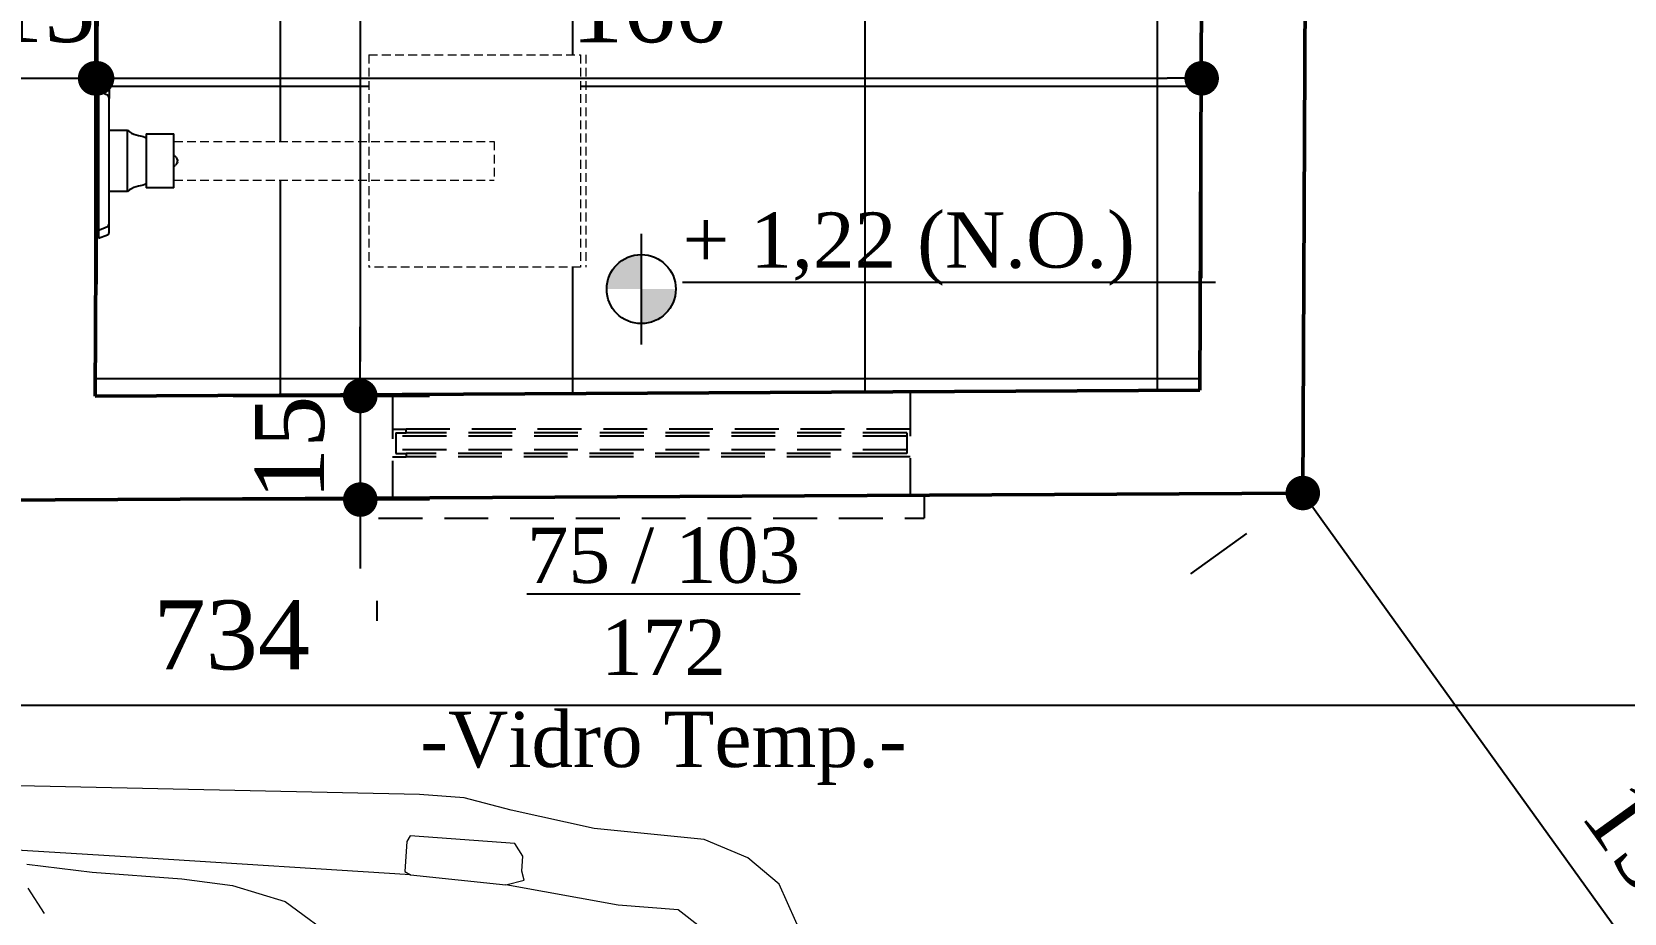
# Model space of a CAD drawing. Header units: millimetres. Extents: x 103208 to 171806, y -164 to 10038.
# Drawn here: x 114433.3 to 114663.9, y 6187.9 to 6315.5 of the extents above; entities that cross this region are included whole.
import ezdxf

# ---------------------------------------------------------------- set-up
doc = ezdxf.new("R2010")
doc.units = ezdxf.units.MM
doc.linetypes.add('HIDDEN', pattern=[9.525, 6.35, -3.175])
for name, color, linetype in [('Hachuria - Moveis', 1, 'Continuous'), ('Piso', 55, 'Continuous'), ('PN010', 1, 'Continuous'), ('Portas-Cotas', 2, 'Continuous'), ('Projeção Janela - Viga', 1, 'HIDDEN'), ('Texto', 2, 'Continuous')]:
    doc.layers.add(name, color=color, linetype=linetype)
for name, color, linetype, lineweight in [('MEDIDAS', 7, 'Continuous', 0), ('Parede Baixa', 5, 'Continuous', 50), ('Portas - Janelas', 2, 'Continuous', 20), ('Projeção Janela', 15, 'HIDDEN', 9), ('Vaga', 184, 'Continuous', 13)]:
    doc.layers.add(name, color=color, linetype=linetype, lineweight=lineweight)
doc.styles.add('Valéria', font='romantic.ttf', dxfattribs={"height": 10})
doc.dimstyles.new('Cota - 50', dxfattribs={"dimtxt": 10, "dimasz": 5, "dimexe": 10, "dimexo": 20, "dimgap": 5, "dimtad": 1, "dimtxsty": 'Valéria', "dimblk": 'DOT', "dimcen": 0, "dimclrd": 12, "dimclre": 12, "dimclrt": 2, "dimazin": 2, "dimtfac": 1, "dimtix": 1, "dimtmove": 0, "dimatfit": 3, "dimldrblk": 'DOT', "dimfxl": 1, "dimarcsym": 0})

# ---------------------------------------------------------------- blocks, each defined once
blk = doc.blocks.new('_Dot')
at = {"color": 0, "linetype": 'ByBlock', "lineweight": -2}
blk.add_line((-0.5, 0), (-1, 0), dxfattribs=at)
at = {"color": 0, "linetype": 'ByBlock', "const_width": 0.5}
blk.add_lwpolyline([(-0.25, 0, 1), (0.25, 0, 1)], format="xyb", close=True, dxfattribs=at)
blk = doc.blocks.new('*D650')
at = {"layer": 'Defpoints', "color": 0, "transparency": 16777216}
for p in [(115535.94, 6718.85, 9825), (115634.72, 6581.57), (113095.95, 4963.15, 9825)]:
    blk.add_point(p, dxfattribs=at)
at = {"layer": 'MEDIDAS', "color": 12, "lineweight": -2, "transparency": 16777216}
for p, q in [((115547.62, 6702.61), (115640.56, 6573.45)), ((113198.78, 4828.79), (115630.66, 6578.65)), ((113107.63, 4946.91), (113200.57, 4817.75))]:
    blk.add_line(p, q, dxfattribs=at)
at = {"layer": 'MEDIDAS', "color": 12, "lineweight": -2, "transparency": 16777216, "xscale": 5, "yscale": 5, "zscale": 5}
for p, rotation in [((115634.72, 6581.57), 35.73698977606095), ((113194.73, 4825.87), 215.736989776061)]:
    blk.add_blockref('_Dot', p, dxfattribs=dict(at, rotation=rotation))
at = {"layer": 'MEDIDAS', "color": 2, "transparency": 16777216, "insert": (114408.79, 5711.96), "char_height": 10, "attachment_point": 5, "rotation": 35.737, "style": 'Valéria'}
blk.add_mtext('3006', dxfattribs=at)
blk = doc.blocks.new('Audi A4 Cab dessus')
at = {"color": 0, "linetype": 'Continuous', "flags": 128}
for points in [[(-0.5852, 2.3759), (-0.696, 2.3247), (-0.7348, 2.2778), (-0.7613, 2.2123), (-0.7762, 2.0474), (-0.8019, 1.9236), (-0.8198, 1.853), (-0.824, 1.7861), (-0.834, 0.774)], [(0.7584, -0.2673), (0.7669, 0.7224), (0.7321, 1.3788), (0.7164, 1.7697), (0.7075, 1.9136), (0.6778, 2.0813), (0.6697, 2.1669), (0.6293, 2.2367), (0.5811, 2.2532), (0.4536, 2.2926), (0.3571, 2.3256), (0.1476, 2.3432), (0.0137, 2.3517), (-0.1303, 2.3428), (-0.3375, 2.3245), (-0.4383, 2.2905), (-0.5613, 2.2579), (-0.6073, 2.2384), (-0.6562, 2.1743), (-0.6618, 2.085), (-0.6903, 1.9165)], [(-0.713, 1.201), (-0.7024, 1.2989), (-0.6939, 1.4328), (-0.6847, 1.5084), (-0.6618, 1.5876), (-0.6029, 1.6691)], [(-0.677, 1.2032), (-0.6396, 1.2278)], [(-0.7038, 1.774), (-0.7241, 1.3809), (-0.7562, 0.7287), (-0.7561, -0.266), (-0.7475, -0.2711), (-0.7575, -0.2884), (-0.7589, -0.3107), (-0.7553, -0.3243), (-0.7445, -0.3654)]]:
    blk.add_lwpolyline(points, dxfattribs=at)
blk.add_lwpolyline([(-0.6976, 1.9439), (-0.7113, 1.9403), (-0.7336, 1.9417), (-0.7523, 1.9294), (-0.7621, 1.7732), (-0.7535, 1.7682), (-0.7088, 1.7654), (-0.7038, 1.774), (-0.6903, 1.9165)], close=True, dxfattribs=at)
blk = doc.blocks.new('*D678')
at = {"color": 12, "lineweight": -2, "transparency": 16777216}
for p, q in [((114442.75, 6279), (114442.75, 6318.81)), ((114602.75, 6279.87), (114602.75, 6318.81)), ((114447.75, 6308.81), (114597.75, 6308.81))]:
    blk.add_line(p, q, dxfattribs=at)
at = {"layer": 'Defpoints', "color": 0, "transparency": 16777216}
for p in [(114602.75, 6308.81), (114602.75, 6259.87, 9825), (114442.75, 6259, 9825)]:
    blk.add_point(p, dxfattribs=at)
at = {"color": 12, "lineweight": -2, "transparency": 16777216, "xscale": 5, "yscale": 5, "zscale": 5, "rotation": 180}
blk.add_blockref('_Dot', (114442.75, 6308.81), dxfattribs=at)
at = {"color": 12, "lineweight": -2, "transparency": 16777216, "xscale": 5, "yscale": 5, "zscale": 5}
blk.add_blockref('_Dot', (114602.75, 6308.81), dxfattribs=at)
at = {"color": 2, "transparency": 16777216, "insert": (114522.75, 6318.96), "char_height": 10, "attachment_point": 5, "style": 'Valéria'}
blk.add_mtext('160', dxfattribs=at)
blk = doc.blocks.new('*D761')
at = {"color": 12, "lineweight": -2, "transparency": 16777216}
for p, q in [((114427.47, 6282.72), (114427.47, 6318.81)), ((114442.47, 6282.8), (114442.47, 6318.81)), ((114422.47, 6308.81), (114417.47, 6308.81)), ((114427.47, 6308.81), (114442.47, 6308.81)), ((114447.47, 6308.81), (114452.47, 6308.81))]:
    blk.add_line(p, q, dxfattribs=at)
at = {"layer": 'Defpoints', "color": 0, "transparency": 16777216}
for p in [(114442.47, 6308.81), (114427.47, 6262.72, 9825), (114442.47, 6262.8, 9825)]:
    blk.add_point(p, dxfattribs=at)
at = {"color": 12, "lineweight": -2, "transparency": 16777216, "xscale": 5, "yscale": 5, "zscale": 5}
blk.add_blockref('_Dot', (114427.47, 6308.81), dxfattribs=at)
at = {"color": 12, "lineweight": -2, "transparency": 16777216, "xscale": 5, "yscale": 5, "zscale": 5, "rotation": 180}
blk.add_blockref('_Dot', (114442.47, 6308.81), dxfattribs=at)
at = {"color": 2, "transparency": 16777216, "insert": (114434.97, 6319), "char_height": 10, "attachment_point": 5, "style": 'Valéria'}
blk.add_mtext('15', dxfattribs=at)
blk = doc.blocks.new('*D789')
at = {"color": 12, "lineweight": -2, "transparency": 16777216}
for p, q in [((114117, 6218.03), (114840.86, 6218.03)), ((114845.86, 6214.6), (114845.86, 6208.03)), ((114112, 6211.12), (114112, 6208.03))]:
    blk.add_line(p, q, dxfattribs=at)
at = {"layer": 'Defpoints', "color": 0, "transparency": 16777216}
for p in [(114845.86, 6234.6, 9825), (114112, 6231.12, 9825), (114845.86, 6218.03)]:
    blk.add_point(p, dxfattribs=at)
at = {"color": 12, "lineweight": -2, "transparency": 16777216, "xscale": 5, "yscale": 5, "zscale": 5, "rotation": 180}
blk.add_blockref('_Dot', (114112, 6218.03), dxfattribs=at)
at = {"color": 12, "lineweight": -2, "transparency": 16777216, "xscale": 5, "yscale": 5, "zscale": 5}
blk.add_blockref('_Dot', (114845.86, 6218.03), dxfattribs=at)
at = {"color": 2, "transparency": 16777216, "insert": (114462.27, 6228.13), "char_height": 10, "attachment_point": 5, "style": 'Valéria'}
blk.add_mtext('734', dxfattribs=at)
blk = doc.blocks.new('*D794')
at = {"color": 12, "lineweight": -2, "transparency": 16777216}
for p, q in [((114463.59, 6497.81), (114490.88, 6497.81)), ((114480.88, 6492.81), (114480.88, 6267.8)), ((114462.47, 6262.8), (114490.88, 6262.8))]:
    blk.add_line(p, q, dxfattribs=at)
at = {"layer": 'Defpoints', "color": 0, "transparency": 16777216}
for p in [(114443.59, 6497.81, 9825), (114442.47, 6262.8, 9825), (114480.88, 6262.8)]:
    blk.add_point(p, dxfattribs=at)
at = {"color": 12, "lineweight": -2, "transparency": 16777216, "xscale": 5, "yscale": 5, "zscale": 5}
for p, rotation in [((114480.88, 6497.81), 90), ((114480.88, 6262.8), 270)]:
    blk.add_blockref('_Dot', p, dxfattribs=dict(at, rotation=rotation))
at = {"color": 2, "transparency": 16777216, "insert": (114470.69, 6380.3), "char_height": 10, "attachment_point": 5, "rotation": 90, "style": 'Valéria'}
blk.add_mtext('235', dxfattribs=at)
blk = doc.blocks.new('*D795')
at = {"color": 12, "lineweight": -2, "transparency": 16777216}
for p, q in [((114480.88, 6267.8), (114480.88, 6272.8)), ((114462.47, 6262.8), (114490.88, 6262.8)), ((114480.88, 6262.8), (114480.88, 6247.8)), ((114462.55, 6247.8), (114490.88, 6247.8)), ((114480.88, 6242.8), (114480.88, 6237.8))]:
    blk.add_line(p, q, dxfattribs=at)
at = {"layer": 'Defpoints', "color": 0, "transparency": 16777216}
for p in [(114442.47, 6262.8, 9825), (114442.55, 6247.8, 9825), (114480.88, 6247.8)]:
    blk.add_point(p, dxfattribs=at)
at = {"color": 12, "lineweight": -2, "transparency": 16777216, "xscale": 5, "yscale": 5, "zscale": 5}
for p, rotation in [((114480.88, 6262.8), 270), ((114480.88, 6247.8), 90)]:
    blk.add_blockref('_Dot', p, dxfattribs=dict(at, rotation=rotation))
at = {"color": 2, "transparency": 16777216, "insert": (114470.69, 6255.3), "char_height": 10, "attachment_point": 5, "rotation": 90, "style": 'Valéria'}
blk.add_mtext('15', dxfattribs=at)
blk = doc.blocks.new('*D797')
at = {"color": 12, "lineweight": -2, "transparency": 16777216}
for p, q in [((114620.32, 6244.69), (114699.12, 6135.18)), ((114601.17, 6237.07), (114609.28, 6242.91)), ((114685.8, 6119.44), (114693.92, 6125.28))]:
    blk.add_line(p, q, dxfattribs=at)
at = {"layer": 'Defpoints', "color": 0, "transparency": 16777216}
for p in [(114617.4, 6248.75, 9825), (114702.04, 6131.12, 9825), (114702.04, 6131.12)]:
    blk.add_point(p, dxfattribs=at)
at = {"color": 12, "lineweight": -2, "transparency": 16777216, "xscale": 5, "yscale": 5, "zscale": 5}
for p, rotation in [((114617.4, 6248.75), 125.7361909105316), ((114702.04, 6131.12), 305.7361909105317)]:
    blk.add_blockref('_Dot', p, dxfattribs=dict(at, rotation=rotation))
at = {"color": 2, "transparency": 16777216, "insert": (114667.99, 6195.88), "char_height": 10, "attachment_point": 5, "rotation": 305.7362, "style": 'Valéria'}
blk.add_mtext('150', dxfattribs=at)

msp = doc.modelspace()

# ---------------------------------------------------------------- hatches: boundary and pattern name
at = {"layer": 'Piso'}
h = msp.add_hatch(dxfattribs=at)
h.set_pattern_fill('ANSI37', color=256, scale=13.33333, angle=-45)
h.paths.add_polyline_path([(114602.79747, 6332.09151), (114442.79906, 6332.80606), (114442.46538, 6262.8002), (114602.47132, 6263.6656)])
h.paths.add_polyline_path([(114482.10844, 6312.22614), (114512.79032, 6312.22614), (114512.79032, 6281.4828), (114482.10844, 6281.4828), (114482.10844, 6294.05447), (114453.8821, 6294.05447), (114453.8821, 6292.92747), (114449.87229, 6292.92747), (114449.87229, 6293.51302), (114449.55077, 6293.37895), (114449.10723, 6293.244), (114448.76551, 6293.17628), (114448.40705, 6293.0946), (114448.06478, 6292.9774), (114447.73854, 6292.82594), (114447.42825, 6292.64022), (114447.13455, 6292.41916), (114444.50313, 6292.41916), (114444.50313, 6287.80226), (114444.50313, 6286.31287), (114444.28409, 6286.13622), (114442.96213, 6285.65447), (114442.96213, 6308.05447), (114444.4124, 6307.52596), (114444.50313, 6307.25914), (114444.50313, 6305.90669), (114444.50313, 6301.28978), (114447.13455, 6301.28978), (114447.42829, 6301.06869), (114447.73872, 6300.88233), (114448.06497, 6300.73146), (114448.4071, 6300.61432), (114448.76551, 6300.53266), (114449.10723, 6300.46494), (114449.55077, 6300.32999), (114449.87229, 6300.19592), (114449.87229, 6300.78147), (114453.8821, 6300.78147), (114453.8821, 6299.65447), (114482.10844, 6299.65447)], flags=16)
h.paths.add_polyline_path([(114453.8821, 6296.04), (114453.8821, 6297.7027), (114454.23971, 6297.39728), (114454.40471, 6296.99894), (114454.37088, 6296.5691), (114454.14559, 6296.20147)], flags=0)
h.paths.add_polyline_path([(114454.31542, 6297.27372), (114454.41608, 6296.85447), (114454.31542, 6296.43522), (114454.26778, 6296.37943), (114454.34925, 6296.57612), (114454.39895, 6296.78314), (114454.38225, 6296.99538), (114454.33255, 6297.20239), (114454.14559, 6297.50747), (114454.08305, 6297.5458)], flags=0)
h.paths.add_polyline_path([(114444.46749, 6287.62111), (114444.36544, 6287.41167), (114444.23713, 6287.357), (114444.48143, 6287.58736), (114444.49406, 6287.71249)], flags=0)
h.paths.add_polyline_path([(114526.57042, 6278.28279, -1), (114516.57042, 6278.28279, -1)], flags=16)
h.paths.add_polyline_path([(114508.51374, 6308.21766), (114535.70309, 6308.21766), (114535.70309, 6329.77091), (114508.51374, 6329.77091)], flags=24)
h.paths.add_polyline_path([(114481.94225, 6256.41393), (114481.94225, 6276.20683), (114460.389, 6276.20683), (114460.389, 6256.41393)], flags=9)
h.paths.add_polyline_path([(114525.17887, 6276.75025), (114593.36822, 6276.75025), (114593.36822, 6293.99285), (114525.17887, 6293.99285)], flags=24)
at = {"layer": 'Portas - Janelas'}
h = msp.add_hatch(color=256, dxfattribs=at)
edge = h.paths.add_edge_path()
edge.add_arc((114521.57042, 6278.28279), 5, 90, 180)
edge.add_line((114516.57042, 6278.28279), (114521.57042, 6278.28279))
edge.add_line((114521.57042, 6278.28279), (114521.57042, 6283.28279))
edge = h.paths.add_edge_path()
edge.add_arc((114521.57042, 6278.28279), 5, 270, 360)
edge.add_line((114526.57042, 6278.28279), (114521.57042, 6278.28279))
edge.add_line((114521.57042, 6278.28279), (114521.57042, 6273.28279))

# ---------------------------------------------------------------- linework, layer by layer
at = {"layer": 'Hachuria - Moveis'}
for p, q in [((114442.96213, 6308.05447), (114444.23713, 6307.58984)), ((114442.96213, 6308.05447), (114442.96213, 6285.65447)), ((114443.5683, 6306.63692), (114442.96213, 6306.87528)), ((114444.23713, 6306.35194), (114443.5683, 6306.63692)), ((114444.23713, 6307.58984), (114444.30597, 6307.55508)), ((114444.42522, 6306.17459), (114444.23713, 6306.35194)), ((114444.30597, 6307.55508), (114444.37013, 6307.50334)), ((114444.37013, 6307.50334), (114444.42522, 6307.43815)), ((114444.42522, 6307.43815), (114444.46749, 6307.36395)), ((114444.46749, 6306.08783), (114444.42522, 6306.17459)), ((114444.46749, 6307.36395), (114444.49406, 6307.28579)), ((114444.49406, 6305.99645), (114444.46749, 6306.08783)), ((114444.49406, 6307.28579), (114444.50313, 6307.20902)), ((114444.50313, 6305.90669), (114444.49406, 6305.99645)), ((114444.50313, 6307.20902), (114444.50313, 6305.90669)), ((114444.50313, 6301.28978), (114444.50313, 6305.90669)), ((114444.50313, 6292.41916), (114444.50313, 6301.28978)), ((114444.50313, 6301.28978), (114447.13455, 6301.28978)), ((114447.13455, 6301.28978), (114447.42829, 6301.06869)), ((114447.13455, 6292.41916), (114447.13455, 6301.28978)), ((114447.42829, 6301.06869), (114447.73872, 6300.88233)), ((114447.73872, 6300.88233), (114448.06497, 6300.73146)), ((114448.06497, 6300.73146), (114448.4071, 6300.61432)), ((114448.4071, 6300.61432), (114448.76551, 6300.53266)), ((114448.76551, 6300.53266), (114448.99361, 6300.48746)), ((114448.99361, 6300.48746), (114449.21832, 6300.43114)), ((114449.21832, 6300.43114), (114449.43968, 6300.36379)), ((114449.43968, 6300.36379), (114449.65768, 6300.28541)), ((114449.65768, 6300.28541), (114449.87229, 6300.19592)), ((114449.87229, 6300.78147), (114449.87229, 6300.19592)), ((114449.87229, 6300.78147), (114453.8821, 6300.78147)), ((114449.87229, 6300.19592), (114449.87229, 6293.51302)), ((114453.8821, 6297.66509), (114453.8821, 6300.78147)), ((114453.90152, 6297.65704), (114453.8821, 6297.66509)), ((114453.8821, 6296.04385), (114453.8821, 6297.66509)), ((114454.02204, 6297.58319), (114453.90152, 6297.65704)), ((114454.02204, 6297.58319), (114454.12952, 6297.49139)), ((114454.22131, 6297.38392), (114454.12952, 6297.49139)), ((114454.22131, 6297.38392), (114454.29516, 6297.2634)), ((114454.34925, 6297.13282), (114454.29516, 6297.2634)), ((114454.29516, 6296.44554), (114454.34925, 6296.57612)), ((114454.38225, 6296.99538), (114454.34925, 6297.13282)), ((114454.38225, 6296.71356), (114454.34925, 6296.57612)), ((114454.38225, 6296.99538), (114454.39334, 6296.85447)), ((114454.38225, 6296.71356), (114454.39334, 6296.85447)), ((114453.8821, 6296.04385), (114453.90152, 6296.0519)), ((114453.8821, 6292.92747), (114453.8821, 6296.04385)), ((114454.02204, 6296.12575), (114453.90152, 6296.0519)), ((114454.02204, 6296.12575), (114454.12952, 6296.21755)), ((114454.22131, 6296.32502), (114454.12952, 6296.21755)), ((114454.22131, 6296.32502), (114454.29516, 6296.44554)), ((114447.13455, 6292.41916), (114444.50313, 6292.41916)), ((114444.50313, 6287.80226), (114444.50313, 6292.41916)), ((114447.42825, 6292.64022), (114447.13455, 6292.41916)), ((114447.73854, 6292.82594), (114447.42825, 6292.64022)), ((114448.06478, 6292.9774), (114447.73854, 6292.82594)), ((114448.40705, 6293.0946), (114448.06478, 6292.9774)), ((114448.76551, 6293.17628), (114448.40705, 6293.0946)), ((114448.99361, 6293.22148), (114448.76551, 6293.17628)), ((114449.21832, 6293.2778), (114448.99361, 6293.22148)), ((114449.43968, 6293.34515), (114449.21832, 6293.2778)), ((114449.65768, 6293.42353), (114449.43968, 6293.34515)), ((114449.87229, 6293.51302), (114449.65768, 6293.42353)), ((114449.87229, 6293.51302), (114449.87229, 6292.92747)), ((114453.8821, 6292.92747), (114449.87229, 6292.92747)), ((114443.5683, 6287.07202), (114444.23713, 6287.357)), ((114444.23713, 6287.357), (114444.42522, 6287.53436)), ((114444.42522, 6287.53436), (114444.46749, 6287.62111)), ((114444.46749, 6287.62111), (114444.49406, 6287.71249)), ((114444.49406, 6287.71249), (114444.50313, 6287.80226)), ((114444.50313, 6286.49992), (114444.50313, 6287.80226)), ((114442.96213, 6286.83366), (114443.5683, 6287.07202)), ((114442.96213, 6285.65447), (114444.23713, 6286.1191)), ((114444.23713, 6286.1191), (114444.30597, 6286.15386)), ((114444.30597, 6286.15386), (114444.37013, 6286.2056))]:
    msp.add_line(p, q, dxfattribs=at)
msp.add_circle((114521.57042, 6278.28279), 5, dxfattribs=at)
msp.add_arc((114444.1668, 6286.4747), 0.33727, 307.0748722, 4.2896314, dxfattribs=at)
at = {"layer": 'Parede Baixa'}
for p, q in [((114442.46538, 6262.8002, 9825), (114443.58555, 6497.8097, 9825)), ((114602.47132, 6263.6656, 9825), (114603.59149, 6498.6757, 9825)), ((114617.40038, 6248.74613, 9825), (114618.59167, 6498.6757, 9825)), ((114442.46538, 6262.8002, 9825), (114602.47132, 6263.6656, 9825)), ((114325.08486, 6247.16513, 9825), (114617.61347, 6248.74728, 9825))]:
    msp.add_line(p, q, dxfattribs=at)
at = {"layer": 'PN010'}
for p, q in [((114521.57042, 6286.28279), (114521.57042, 6270.28279)), ((114527.5339, 6279.28279), (114604.76366, 6279.28279))]:
    msp.add_line(p, q, dxfattribs=at)
at = {"layer": 'Projeção Janela', "linetype": 'HIDDEN', "ltscale": 0.2}
for p, q in [((114482.10844, 6312.22614), (114482.10844, 6281.4828)), ((114482.10844, 6312.22614), (114512.79032, 6312.22614)), ((114512.79032, 6312.22614), (114512.79032, 6281.4828)), ((114513.57041, 6312.22614), (114513.57041, 6281.4828)), ((114453.8821, 6299.65447), (114500.24938, 6299.65447)), ((114500.24938, 6299.65447), (114500.24938, 6294.05447)), ((114453.8821, 6294.05447), (114500.24938, 6294.05447)), ((114512.79032, 6281.4828), (114482.10844, 6281.4828))]:
    msp.add_line(p, q, dxfattribs=at)
at = {"layer": 'Projeção Janela - Viga'}
for p, q in [((114485.53556, 6262.92748, 9825), (114485.53556, 6248.03293, 9825)), ((114560.53556, 6263.33312, 9825), (114560.53556, 6248.43857, 9825)), ((114485.53556, 6257.98779, 9825), (114487.53556, 6257.98779, 9825)), ((114486.03556, 6257.48779, 9825), (114486.03556, 6254.48779, 9825)), ((114486.03556, 6257.48779, 9825), (114487.53556, 6257.48779, 9825)), ((114560.53556, 6257.98779, 9825), (114487.53556, 6257.98779, 9825)), ((114487.53556, 6257.48779, 9825), (114487.53556, 6257.98779, 9825)), ((114560.03556, 6257.48779, 9825), (114487.53556, 6257.48779, 9825)), ((114560.03556, 6257.48779, 9825), (114560.03556, 6254.48779, 9825)), ((114560.03556, 6256.98779, 9825), (114486.03556, 6256.98779, 9825)), ((114485.53556, 6253.98779, 9825), (114487.53556, 6253.98779, 9825)), ((114560.03556, 6254.98779, 9825), (114486.03556, 6254.98779, 9825)), ((114486.03556, 6254.48779, 9825), (114487.53556, 6254.48779, 9825)), ((114487.53556, 6254.48779, 9825), (114487.53556, 6253.98779, 9825)), ((114558.53556, 6254.48779, 9825), (114487.53556, 6254.48779, 9825)), ((114558.53556, 6253.98779, 9825), (114487.53556, 6253.98779, 9825)), ((114560.03556, 6254.48779, 9825), (114558.53556, 6254.48779, 9825)), ((114560.53556, 6253.98779, 9825), (114558.53556, 6253.98779, 9825)), ((114562.53381, 6248.44938, 9825), (114562.53381, 6245.12061, 9825)), ((114483.53556, 6245.12061, 9825), (114562.53381, 6245.12061, 9825)), ((114483.25147, 6233.12603, 9825), (114483.25147, 6230.22452, 9825))]:
    msp.add_line(p, q, dxfattribs=at)

# ---------------------------------------------------------------- block references
at = {"layer": 'Vaga', "xscale": 96.996, "yscale": 96.996, "zscale": 96.996, "rotation": 269.3422651819478}
msp.add_blockref('Audi A4 Cab dessus', (114315.29359, 6127.1773), dxfattribs=at)

# ---------------------------------------------------------------- texts
at = {"layer": 'Portas-Cotas', "insert": (114449.79479, 6243.74084, -9825), "char_height": 8, "attachment_point": 1, "style": 'Valéria'}
msp.add_mtext_dynamic_manual_height_columns('\\pxqc;{\\L75 / 103\\P}172\\P-Vidro Temp.-', width=150, gutter_width=50, heights=[0], dxfattribs=at)
at = {"layer": 'Texto', "insert": (114527.5339, 6289.3893), "char_height": 8, "attachment_point": 1, "style": 'Valéria'}
msp.add_mtext('+ 1,22 (N.O.)', dxfattribs=at)

# ---------------------------------------------------------------- dimensions: what is measured, and where the dimension line sits
dim = msp.add_linear_dim(base=(114480.87772, 6262.8002), p1=(114443.58555, 6497.8097, 9825), p2=(114442.46538, 6262.8002, 9825), angle=90, text='235', dimstyle='Cota - 50')
dim.commit()
dim.dimension.update_dxf_attribs({"geometry": '*D794', "text_midpoint": (114470.68542, 6380.30495)})
dim = msp.add_linear_dim(base=(114442.46538, 6308.80921), p1=(114427.47044, 6262.7191, 9825), p2=(114442.46538, 6262.8002, 9825), text='15', dimstyle='Cota - 50')
dim.commit()
dim.dimension.update_dxf_attribs({"geometry": '*D761', "text_midpoint": (114434.96791, 6319.00152)})
dim = msp.add_linear_dim(base=(114602.75487, 6308.80937), p1=(114442.74893, 6259.00152, 9825), p2=(114602.75487, 6259.86692, 9825), text='160', dimstyle='Cota - 50', override={"dimtmove": 1})
dim.commit()
dim.dimension.update_dxf_attribs({"geometry": '*D678', "text_midpoint": (114522.7519, 6318.9573)})
dim = msp.add_linear_dim(base=(114480.87772, 6247.80042), p1=(114442.46538, 6262.8002, 9825), p2=(114442.5465, 6247.80042, 9825), angle=90, dimstyle='Cota - 50')
dim.commit()
dim.dimension.update_dxf_attribs({"geometry": '*D795', "text_midpoint": (114470.68542, 6255.30031)})
dim = msp.add_aligned_dim(p1=(114617.40038, 6248.74613, 9825), p2=(114702.03741, 6131.11809, 9825), distance=0, text='150', dimstyle='Cota - 50')
dim.commit()
dim.dimension.update_dxf_attribs({"geometry": '*D797', "text_midpoint": (114667.99214, 6195.88497)})
dim = msp.add_linear_dim(base=(114845.85899, 6218.02717), p1=(114112.00273, 6231.11811, 9825), p2=(114845.85899, 6234.60219, 9825), text='734', dimstyle='Cota - 50')
dim.commit()
dim.dimension.update_dxf_attribs({"geometry": '*D789', "text_midpoint": (114462.27031, 6218.02717), "dimtype": 160})
at = {"layer": 'MEDIDAS'}
dim = msp.add_aligned_dim(p1=(113095.94746, 4963.1452, 9825), p2=(115535.93758, 6718.84569, 9825), distance=-169.12081, dimstyle='Cota - 50', dxfattribs=at)
dim.commit()
dim.dimension.update_dxf_attribs({"geometry": '*D650', "text_midpoint": (114408.79308, 5711.9561)})

doc.saveas('drawing.dxf')
